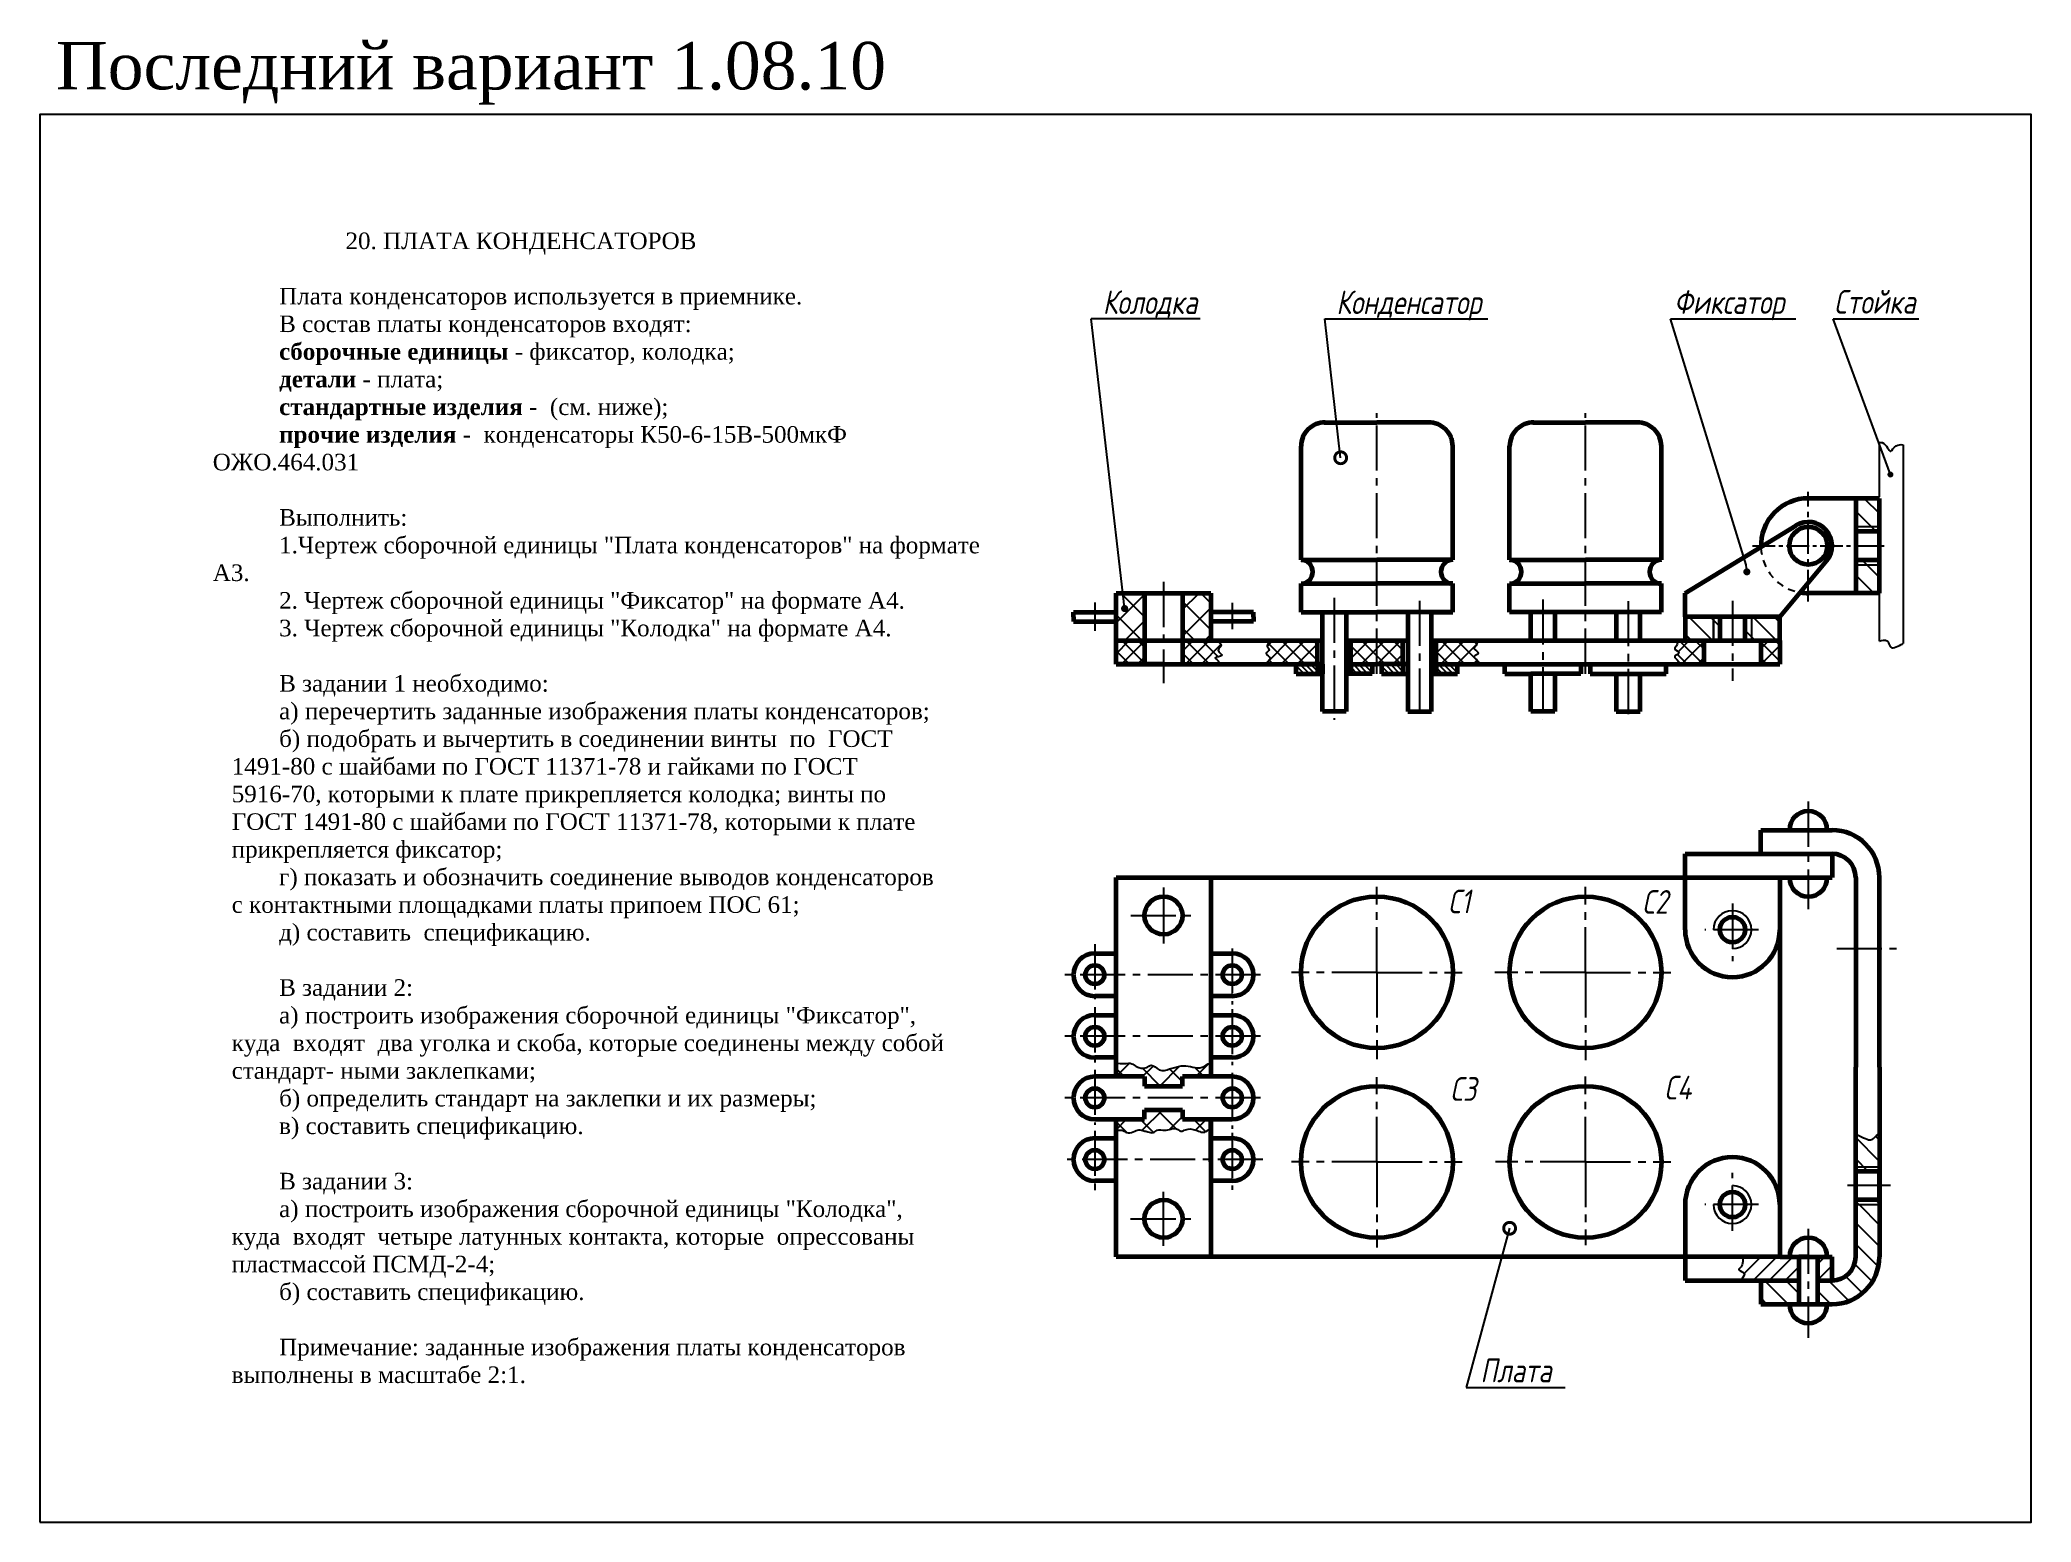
# Model space of a CAD drawing. Header units: millimetres. Extents: x 0 to 420, y 0 to 313.
import ezdxf

# ---------------------------------------------------------------- set-up
doc = ezdxf.new("R2010")
doc.units = ezdxf.units.MM
doc.header["$LTSCALE"] = 0.5
doc.linetypes.add('CENTER2', pattern=[28.575, 19.05, -3.175, 3.175, -3.175])
doc.linetypes.add('HIDDEN', pattern=[1.1, 0.6, -0.5])
doc.layers.get('0').update_dxf_attribs({"linetype": 'CONTINUOUS', "lineweight": 60})
doc.layers.add('Тонкие', color=7, linetype='CONTINUOUS')
doc.styles.get("Standard").update_dxf_attribs({"font": 'isocpeui.ttf', "width": 0.8})
doc.styles.add('стиль1', font='TIMES.TTF')
doc.dimstyles.new('ESKD_standart', dxfattribs={"dimtxt": 5, "dimasz": 5, "dimexe": 2, "dimexo": 0, "dimgap": 1, "dimtad": 1, "dimtoh": 1, "dimdec": 0, "dimzin": 1, "dimdsep": 46, "dimtxsty": 'Standard', "dimcen": 3, "dimdle": 1.25, "dimadec": 0, "dimazin": 0, "dimtfac": 1, "dimtdec": 0, "dimtmove": 0, "dimatfit": 3, "dimldrblk": 'DOT', "dimfxl": 0, "dimtvp": 1.5, "dimtolj": 1, "dimtzin": 1, "dimarcsym": 0})
doc.dimstyles.get("Standard").update_dxf_attribs({"dimtxt": 5, "dimasz": 5, "dimexe": 2, "dimexo": 0, "dimgap": 1.5, "dimtad": 1, "dimdec": 0, "dimzin": 0, "dimtxsty": 'Standard', "dimcen": 5, "dimadec": 0, "dimazin": 0, "dimtfac": 1, "dimtdec": 0, "dimtofl": 0, "dimtmove": 0, "dimatfit": 3, "dimldrblk": 'DOTSMALL', "dimfxl": 0, "dimtolj": 1, "dimtzin": 0, "dimarcsym": 0})
pattern_1 = [(45, (-316.5933, -0.2566), (-1.683798, 1.683798), []), (135, (-316.5933, -0.2566), (-1.683798, -1.683798), [])]

# ---------------------------------------------------------------- blocks, each defined once
blk = doc.blocks.new('_DotSmall')
at = {"color": 0, "linetype": 'ByBlock', "const_width": 0.5}
blk.add_lwpolyline([(-0.0625, 0, 1), (0.0625, 0, 1)], format="xyb", close=True, dxfattribs=at)

msp = doc.modelspace()

# ---------------------------------------------------------------- hatches: boundary and pattern name
at = {"lineweight": -3}
h = msp.add_hatch(dxfattribs=at)
h.set_pattern_fill('ANSI31', angle=90, style=0)
h.set_pattern_definition([(135, (-314.618, -0.5976), (-2.245064, -2.245064), [])])
h.paths.add_polyline_path([(388, 216), (383, 216), (383, 210), (388, 210)])
h.paths.add_polyline_path([(388, 202), (383, 202), (383, 196), (388, 196)])
h.paths.add_polyline_path([(388, 203), (383, 203), (383, 202), (388, 202)])
h.paths.add_polyline_path([(388, 210), (383, 210), (383, 209), (388, 209)])
h = msp.add_hatch(dxfattribs=at)
h.set_pattern_fill('ANSI37', scale=1.25, angle=90, style=0)
h.set_pattern_definition([(135, (-316.5933, -0.2566), (-2.80633, -2.80633), []), (225, (-316.5933, -0.2566), (2.80633, -2.80633), [])])
h.paths.add_polyline_path([(247, 196), (241, 196), (241, 186), (242, 186), (247, 186)])
h.paths.add_polyline_path([(233, 196), (227, 196), (227, 186), (233, 186)])
h.paths.add_polyline_path([(228.84, 192.37, -1), (228.76, 193.12, -1)], flags=16)
h = msp.add_hatch(dxfattribs=at)
h.set_pattern_fill('ANSI31', angle=90, style=0)
h.paths.add_polyline_path([(353, 191), (347, 191), (347, 186), (353, 186)])
h.paths.add_polyline_path([(367, 191), (361, 191), (361, 186), (367, 186)])
h.paths.add_polyline_path([(361, 191), (359.67, 191), (359.67, 186), (361, 186)])
h.paths.add_polyline_path([(354.33, 191), (353, 191), (353, 186), (354.33, 186)])
h = msp.add_hatch(dxfattribs=at)
h.set_pattern_fill('ANSI37', scale=0.75, style=0)
h.paths.add_polyline_path([(233, 186), (227, 186), (227, 181), (233, 181)])
h = msp.add_hatch(dxfattribs=at)
h.set_pattern_fill('ANSI37', scale=0.75, style=0)
edge = h.paths.add_edge_path()
edge.add_spline(control_points=[(248.71, 181), (248.74, 181.15), (248.87, 181.74), (246.92, 182.59), (250.33, 182.55), (247.77, 183.96), (249.63, 184.88), (248.72, 185.48), (248.69, 185.86), (248.68, 186)], knot_values=[0, 0, 0, 0, 0.456427, 1.695088, 3.175473, 4.547047, 5.760752, 6.499375, 6.90698, 6.90698, 6.90698, 6.90698], degree=3, periodic=0)
edge.add_line((248.68, 186), (242, 186))
edge.add_line((242, 186), (241, 186))
edge.add_line((241, 186), (241, 181))
edge.add_line((241, 181), (248.71, 181))
h = msp.add_hatch(dxfattribs=at)
h.set_pattern_fill('ANSI37', scale=0.75, style=0)
edge = h.paths.add_edge_path()
edge.add_line((269.5, 186), (259.28, 186))
edge.add_spline(control_points=[(259.28, 186), (259.41, 185.94), (259.23, 185.32), (258.49, 184.82), (259.77, 184.03), (257.93, 183.19), (260.45, 182.23), (258.51, 181.37), (258.79, 181)], knot_values=[0, 0, 0, 0, 0.428067, 1.330744, 2.131867, 3.175858, 4.540183, 5.935657, 5.935657, 5.935657, 5.935657], degree=3, periodic=0)
edge.add_line((258.79, 181), (269.5, 181))
edge.add_line((269.5, 181), (269.5, 186))
h = msp.add_hatch(dxfattribs=at)
h.set_pattern_fill('ANSI37', scale=0.75, style=0)
h.paths.add_polyline_path([(287.5, 186), (282, 186), (282, 181), (284, 181), (287.5, 181)])
h.paths.add_polyline_path([(282, 186), (276.5, 186), (276.5, 181), (281.5, 181), (281.76, 181), (282, 181)])
h = msp.add_hatch(dxfattribs=at)
h.set_pattern_fill('ANSI37', scale=0.75, style=0)
edge = h.paths.add_edge_path()
edge.add_spline(control_points=[(303.4, 181), (303.56, 181.13), (303.34, 181.96), (301.79, 182.63), (304.19, 183.32), (301.89, 184.29), (303.07, 184.72), (303.18, 185.87), (303.16, 186)], knot_values=[0.235527, 0.235527, 0.235527, 0.235527, 0.85226, 2.17726, 3.308777, 4.57701, 5.749455, 6.24573, 6.24573, 6.24573, 6.24573], degree=3, periodic=0)
edge.add_line((303.16, 186), (294.5, 186))
edge.add_line((294.5, 186), (294.5, 181))
edge.add_line((294.5, 181), (303.18, 181))
edge.add_line((303.18, 181), (303.48, 181.3))
h = msp.add_hatch(dxfattribs=at)
h.set_pattern_fill('ANSI37', scale=0.75, style=0)
h.set_pattern_definition(pattern_1)
edge = h.paths.add_edge_path()
edge.add_line((351, 186), (345.45, 186))
edge.add_spline(control_points=[(345.45, 186), (345.78, 185.84), (345.5, 184.87), (344.78, 183.92), (346.22, 183.4), (344.89, 182.73), (345.5, 181.97), (346.08, 181.1), (345.78, 181)], knot_values=[0, 0, 0, 0, 1.104396, 2.100013, 2.925266, 3.788481, 4.654465, 5.596463, 5.596463, 5.596463, 5.596463], degree=3, periodic=0)
edge.add_line((345.78, 181), (351, 181))
edge.add_line((351, 181), (351, 186))
h = msp.add_hatch(dxfattribs=at)
h.set_pattern_fill('ANSI37', scale=0.75, style=0)
h.set_pattern_definition(pattern_1)
h.paths.add_polyline_path([(363, 181), (367, 181), (367, 186), (363, 186)])
h = msp.add_hatch(dxfattribs=at)
h.set_pattern_fill('ANSI31', scale=0.25, angle=90, style=0)
h.paths.add_polyline_path([(269.5, 181), (265.5, 181), (265, 181), (265, 179), (269.5, 179)])
h.paths.add_polyline_path([(281, 181), (276.5, 181), (276.5, 179), (281, 179)])
h.paths.add_polyline_path([(287.5, 181), (283, 181), (283, 179), (287.5, 179)])
h.paths.add_polyline_path([(299, 181), (294.5, 181), (294.5, 179), (299, 179)])
h = msp.add_hatch(dxfattribs=at)
h.set_pattern_fill('ANSI37', scale=1.25, angle=90, style=0)
h.set_pattern_definition([(135, (-316.5933, -0.5648), (-2.80633, -2.80633), []), (225, (-316.5933, -0.5648), (2.80633, -2.80633), [])])
edge = h.paths.add_edge_path()
edge.add_spline(control_points=[(247, 96.66), (246.7, 97.01), (244.67, 95.13), (242.61, 96.47), (240.08, 96.19), (238.34, 95.64), (236.1, 94.89), (234.68, 96.87), (233.12, 95.53), (231.52, 95.83), (230.09, 97.01), (229.26, 96.68), (227.28, 96.8), (227, 96.83)], knot_values=[0.520889, 0.520889, 0.520889, 0.520889, 1.895593, 5.908546, 7.184789, 9.377503, 11.574488, 13.498682, 14.65349, 16.795292, 17.892724, 19.695875, 20.696772, 20.696772, 20.696772, 20.696772], degree=3, periodic=0)
edge.add_line((227, 96.83), (227, 94))
edge.add_line((227, 94), (233, 94))
edge.add_line((233, 94), (233, 92))
edge.add_line((233, 92), (241, 92))
edge.add_line((241, 92), (241, 94))
edge.add_line((241, 94), (247, 94))
edge.add_line((247, 94), (247, 96.66))
edge = h.paths.add_edge_path()
edge.add_line((233, 87), (233, 85))
edge.add_line((233, 85), (227, 85))
edge.add_line((227, 85), (227, 82.73))
edge.add_spline(control_points=[(227, 82.73), (227.23, 82.74), (228.63, 82.75), (229.16, 81.98), (230.64, 82.27), (231.7, 82.97), (232.8, 82.58), (233.76, 82.34), (234.82, 81.98), (235.79, 83), (237.58, 82.3), (239.35, 83.55), (240.64, 82.25), (242.01, 83.12), (243.82, 82.88), (245.63, 81.8), (246.69, 83.04), (247, 82.84)], knot_values=[0.401351, 0.401351, 0.401351, 0.401351, 1.214993, 2.335201, 3.745849, 4.967587, 6.049484, 6.952354, 8.08591, 9.017402, 10.63, 13.151304, 14.177425, 15.176756, 17.385099, 19.527599, 20.657534, 20.657534, 20.657534, 20.657534], degree=3, periodic=0)
edge.add_line((247, 82.84), (247, 85))
edge.add_line((247, 85), (241, 85))
edge.add_line((241, 85), (241, 87))
edge.add_line((241, 87), (233, 87))
h = msp.add_hatch(dxfattribs=at)
h.set_pattern_fill('ANSI31', angle=90, style=0)
h.set_pattern_definition([(135, (-316.5933, -0.5648), (-2.245064, -2.245064), [])])
edge = h.paths.add_edge_path()
edge.add_line((388, 80.78), (387.28, 81.51))
edge.add_spline(control_points=[(387.28, 81.51), (386.95, 81.23), (386.31, 80.51), (385.92, 82.55), (384.23, 80.29), (384.42, 82.24), (383.14, 82.15), (383, 82.13)], knot_values=[0.256139, 0.256139, 0.256139, 0.256139, 1.25106, 2.245468, 3.708237, 4.953445, 5.470605, 5.470605, 5.470605, 5.470605], degree=3, periodic=0)
edge.add_line((383, 82.13), (383, 75))
edge.add_line((383, 75), (388, 75))
edge.add_line((388, 75), (388, 80.78))
h.paths.add_polyline_path([(388, 75), (383, 75), (383, 74), (388, 74)])
h.paths.add_polyline_path([(388, 68), (383, 68), (383, 67), (388, 67)])
h = msp.add_hatch(dxfattribs=at)
h.set_pattern_fill('ANSI31', angle=90, style=0)
h.set_pattern_definition([(135, (-316.562, -0.5648), (-2.245064, -2.245064), [])])
h.paths.add_polyline_path([(388.03, 67), (383.03, 67), (383.03, 56, -0.414214), (378.03, 51), (375.03, 51), (375.03, 46), (378.03, 46, 0.414214), (388.03, 56)])
h.paths.add_polyline_path([(371.03, 51), (363.04, 51), (363.04, 46), (371.03, 46)])
h = msp.add_hatch(dxfattribs=at)
h.set_pattern_fill('ANSI31', scale=0.75, style=0)
h.set_pattern_definition([(45, (-316.562, -0.5648), (-1.683798, 1.683798), [])])
edge = h.paths.add_edge_path()
edge.add_line((371, 51), (371, 56))
edge.add_line((371, 56), (367.03, 56))
edge.add_line((367.03, 56), (359.12, 56))
edge.add_spline(control_points=[(359.12, 56), (359.18, 55.68), (359.37, 53.89), (357.51, 53.17), (360.46, 52.63), (358.68, 51.22), (359.09, 51)], knot_values=[0.557564, 0.557564, 0.557564, 0.557564, 1.716001, 3.003571, 4.500702, 5.902278, 5.902278, 5.902278, 5.902278], degree=3, periodic=0)
edge.add_line((359.09, 51), (371, 51))
h.paths.add_polyline_path([(378, 56), (375, 56), (375, 51), (378, 51)])

# ---------------------------------------------------------------- linework, layer by layer
at = {"color": 7, "lineweight": -3}
for p, q in [((228.63, 194.24), (221.76, 253.88)), ((244.71, 253.88), (221.76, 253.88)), ((359.87, 201.98), (343.95, 253.88)), ((343.95, 253.88), (370.34, 253.88)), ((388, 216.34), (388, 227.82)), ((393, 227.29), (393, 185.35)), ((388, 210), (383, 210)), ((383, 202), (388, 202)), ((222.5, 194.03), (222.5, 188.04)), ((251.5, 193.97), (251.5, 188.42)), ((388, 185.89), (388, 196.34)), ((353, 191), (353, 186)), ((353, 186), (353, 191)), ((361, 191), (361, 186)), ((237, 133.93), (237, 122.07)), ((383, 75), (388, 75)), ((237, 58.33), (237, 69.67)), ((383, 67), (388, 67))]:
    msp.add_line(p, q, dxfattribs=at)
at = {"color": 7, "lineweight": 60}
for p, q in [((270.91, 232), (282, 232)), ((293.09, 232), (282, 232)), ((314.91, 232), (326, 232)), ((337.09, 232), (326, 232)), ((266, 203), (266, 227)), ((298, 203), (298, 227)), ((310, 203), (310, 227)), ((342, 203), (342, 227)), ((388, 216), (373, 216)), ((383, 216), (383, 196)), ((388, 196), (388, 216)), ((347, 196), (370.4, 210.27)), ((388, 209), (383, 209)), ((383, 209), (383, 203)), ((388, 209), (388, 210)), ((388, 206), (388, 209)), ((266, 203), (282, 203)), ((298, 203), (282, 203)), ((310, 203), (326, 203)), ((342, 203), (326, 203)), ((367, 191), (376.84, 202.8)), ((383, 203), (388, 203)), ((383, 203), (383, 202)), ((266, 198), (282, 198)), ((266, 192), (266, 198)), ((298, 198), (282, 198)), ((298, 192), (298, 198)), ((310, 198), (326, 198)), ((310, 192), (310, 198)), ((342, 198), (326, 198)), ((342, 192), (342, 198)), ((227, 186), (227, 196)), ((227, 196), (247, 196)), ((233, 196), (233, 181)), ((241, 196), (241, 181)), ((247, 196), (247, 186)), ((347, 191), (347, 196)), ((388, 196), (373, 196)), ((218, 191), (218, 192)), ((218, 192), (227, 192)), ((218, 191), (218, 190)), ((218, 190), (227, 190)), ((256, 192), (247, 192)), ((256, 190), (247, 190)), ((256, 191), (256, 192)), ((256, 191), (256, 190)), ((266, 192), (282, 192)), ((270.5, 171), (270.5, 192)), ((275.5, 192), (275.5, 171)), ((289, 192), (282, 192)), ((298, 192), (282, 192)), ((288.5, 192), (288.5, 171)), ((293.5, 171), (293.5, 192)), ((294, 192), (298, 192)), ((342, 192), (310, 192)), ((314.5, 186), (314.5, 192)), ((319.5, 192), (319.5, 186)), ((332.5, 192), (332.5, 186)), ((337.5, 186), (337.5, 192)), ((347, 191), (347, 186)), ((361, 191), (347, 191)), ((354.33, 191), (354.33, 186)), ((359.67, 186), (359.67, 191)), ((367, 191), (361, 191)), ((367, 186), (367, 191)), ((227, 181), (227, 186)), ((227, 186), (242, 186)), ((242, 186), (270.5, 186)), ((269.5, 181), (269.5, 186)), ((275.5, 186), (288.5, 186)), ((276.5, 181), (276.5, 186)), ((287.5, 181), (287.5, 186)), ((293.5, 186), (319.5, 186)), ((294.5, 181), (294.5, 186)), ((319.5, 186), (337.5, 186)), ((319.5, 186), (332.5, 186)), ((337.5, 186), (353, 186)), ((351, 181), (351, 186)), ((353, 186), (367, 186)), ((363, 186), (363, 181)), ((367, 186), (367, 181)), ((227, 181), (269.5, 181)), ((227, 181), (269.5, 181)), ((237, 181), (227, 181)), ((237, 181), (227, 181)), ((231.96, 181), (232, 181.04)), ((265, 179), (265, 181)), ((270.5, 181), (265.5, 181)), ((270.5, 181), (266, 181)), ((270.5, 181), (268.5, 181)), ((270.26, 181), (269.26, 181)), ((269.5, 181), (269.5, 179)), ((270.5, 181), (270.5, 179)), ((270.5, 181), (270.5, 179)), ((275.5, 181), (280, 181)), ((275.5, 181), (280, 181)), ((275.5, 181), (277.5, 181)), ((275.5, 181), (281.76, 181)), ((275.5, 181), (276.26, 181)), ((275.5, 181), (281.5, 181)), ((275.5, 181), (281.5, 181)), ((275.5, 181), (275.5, 179)), ((275.5, 181), (275.5, 179)), ((276.5, 181), (276.5, 179)), ((280, 181), (282, 181)), ((281, 181), (281, 179)), ((284, 181), (282, 181)), ((288.5, 181), (282.24, 181)), ((283, 181), (283, 179)), ((288.5, 181), (284, 181)), ((288.5, 181), (284, 181)), ((288.5, 181), (286.5, 181)), ((287.5, 181), (287.5, 179)), ((288.5, 181), (288.5, 179)), ((288.5, 181), (288.5, 179)), ((293.5, 181), (337.5, 181)), ((293.5, 181), (293.5, 179)), ((293.5, 181), (293.5, 179)), ((294.5, 181), (294.5, 179)), ((299, 179), (299, 181)), ((303.18, 181), (303.48, 181.3)), ((309, 179), (309, 181)), ((325, 181), (325, 179)), ((327, 181), (327, 179)), ((337.5, 181), (367, 181)), ((343, 179), (343, 181)), ((265, 179), (270.5, 179)), ((281, 179), (275.5, 179)), ((283, 179), (288.5, 179)), ((293.5, 179), (299, 179)), ((309, 179), (314.5, 179)), ((314.5, 171), (314.5, 179)), ((325, 179), (314.5, 179)), ((319.5, 179), (319.5, 171)), ((327, 179), (337.5, 179)), ((332.5, 179), (332.5, 171)), ((337.5, 171), (337.5, 179)), ((337.5, 179), (343, 179)), ((275.5, 171), (270.5, 171)), ((288.5, 171), (293.5, 171)), ((319.5, 171), (314.5, 171)), ((332.5, 171), (337.5, 171)), ((363, 141), (363, 146)), ((363, 146), (378.03, 146)), ((347, 136), (347, 141)), ((347.03, 141), (378.03, 141)), ((378, 141), (378, 136)), ((227, 136), (367.03, 136)), ((227, 94), (227, 136)), ((247, 136), (247, 94)), ((347, 125), (347, 136)), ((367, 136), (367, 56)), ((367.03, 136), (378, 136)), ((383, 136), (383, 96)), ((388, 96), (388, 136)), ((227, 120), (227, 128)), ((222.5, 120), (227, 120)), ((247, 120), (251.5, 120)), ((247, 116), (247, 102.7)), ((227, 111), (222.5, 111)), ((251.5, 111), (247, 111)), ((222.5, 107), (227, 107)), ((247, 107), (251.5, 107)), ((227, 98), (222.5, 98)), ((251.5, 98), (247, 98)), ((233, 94), (222.5, 94)), ((233, 94), (233, 92)), ((251.5, 94), (241, 94)), ((241, 92), (241, 94)), ((383, 56), (383, 96)), ((388, 96), (388, 56)), ((233, 92), (241, 92)), ((222.5, 85), (233, 85)), ((227, 56), (227, 85)), ((233, 85), (233, 87)), ((233, 87), (241, 87)), ((241, 87), (241, 85)), ((241, 85), (251.5, 85)), ((247, 85), (247, 56)), ((247, 76), (247, 84.8)), ((222.5, 81), (227, 81)), ((247, 81), (251.5, 81)), ((227, 72), (222.5, 72)), ((251.5, 72), (247, 72)), ((383, 74), (383, 75)), ((388, 74), (383, 74)), ((388, 71), (388, 74)), ((388, 68), (383, 68)), ((388, 68), (388, 71)), ((347, 67), (347, 56)), ((367.03, 56), (227, 56)), ((347, 56), (347, 51)), ((367.03, 56), (378, 56)), ((373, 56), (371, 56)), ((371, 56), (371, 46)), ((375, 46), (375, 56)), ((378, 51), (378, 56)), ((347.03, 51), (371.03, 51)), ((363, 51), (363, 46)), ((375, 51), (378, 51)), ((363, 46), (378.03, 46)), ((371, 46), (375, 46))]:
    msp.add_line(p, q, dxfattribs=at)
at = {"color": 7, "linetype": 'CENTER2', "lineweight": -3}
for p, q in [((282, 179), (282, 234)), ((326, 179), (326, 234)), ((237, 198.38), (237, 177.03)), ((273, 195.04), (273, 169.26)), ((291, 194.39), (291, 169.26)), ((317, 194.66), (317, 169.26)), ((335, 194.31), (335, 169.26)), ((357, 194.4), (357, 177.53)), ((373, 152.01), (373, 129.33)), ((282, 116), (282, 134.05)), ((326, 116), (326, 134.04)), ((357, 130.51), (357, 118.33)), ((230.09, 128), (243.91, 128)), ((222.5, 121.94), (222.5, 110.31)), ((362.52, 125), (351.18, 125)), ((251.5, 121.03), (251.5, 109.22)), ((378.98, 121), (391.59, 121)), ((257.49, 115.5), (215.98, 115.5)), ((282, 116), (264, 116)), ((282, 116), (282, 97.65)), ((282, 116), (300, 116)), ((326, 116), (306.9, 116)), ((326, 116), (326, 97.48)), ((326, 116), (344, 116)), ((222.5, 108.64), (222.5, 97.01)), ((251.5, 108.23), (251.5, 96.42)), ((257.49, 102.5), (215.98, 102.5)), ((222.5, 95.44), (222.5, 83.81)), ((251.5, 94.83), (251.5, 83.02)), ((282, 76), (282, 93.9)), ((326, 76), (326, 94.03)), ((257.49, 89.5), (215.98, 89.5)), ((222.5, 82.57), (222.5, 70.05)), ((251.5, 82.11), (251.5, 70.13)), ((257.97, 76.5), (216.31, 76.5)), ((282, 76), (264, 76)), ((282, 76), (282, 57.96)), ((282, 76), (300, 76)), ((326, 76), (307.04, 76)), ((326, 76), (326, 58.44)), ((326, 76), (344, 76)), ((357, 61.49), (357, 73.67)), ((390.36, 71), (381.24, 71)), ((230.05, 64), (243.95, 64)), ((362.52, 67), (351.18, 67)), ((373, 61.9), (373, 38.86))]:
    msp.add_line(p, q, dxfattribs=at)
at = {"color": 7, "linetype": 'CENTER2', "lineweight": -3, "ltscale": 0.7}
msp.add_line((373, 194.27), (373, 217.39), dxfattribs=at)
at = {"color": 7, "linetype": 'CENTER2', "lineweight": -3, "ltscale": 0.5}
msp.add_line((361.24, 206), (389.29, 206), dxfattribs=at)
at = {"color": 0, "lineweight": -2}
for p, q in [((359.95, 201.24), (359.87, 201.98)), ((228.71, 193.49), (228.63, 194.24))]:
    msp.add_line(p, q, dxfattribs=at)
at = {"color": 7, "lineweight": -3}
msp.add_lwpolyline([(0, 0), (420, 0), (420, 297), (0, 297)], close=True, dxfattribs=at)
at = {"color": 0, "const_width": 0.75}
for points in [[(359.99, 200.86, 1), (360.08, 200.12, 1)], [(228.76, 193.12, 1), (228.84, 192.37, 1)]]:
    msp.add_lwpolyline(points, format="xyb", close=True, dxfattribs=at)
at = {"color": 7, "lineweight": 60}
for centre, radius in [((373, 206), 4), ((237, 128), 4), ((282, 116), 16), ((326, 116), 16), ((357, 125), 2.67), ((222.5, 115.5), 2), ((251.5, 115.5), 2), ((222.5, 102.5), 2), ((251.5, 102.5), 2), ((222.5, 89.5), 2), ((251.5, 89.5), 2), ((282, 76), 16), ((326, 76), 16), ((222.5, 76.5), 2), ((251.5, 76.5), 2), ((237, 64), 4), ((357, 67), 2.67)]:
    msp.add_circle(centre, radius, dxfattribs=at)
for centre, radius, start, end in [((271, 227), 5, 89.0128, 180), ((293, 227), 5, 0, 90.9872), ((315, 227), 5, 89.0128, 180), ((337, 227), 5, 0, 90.9872), ((373, 206), 10, 89.9999, 181.9828), ((373, 206), 5, 320.9691, 121.9828), ((373, 206), 5, 320.17, 121.3775), ((266, 200.5), 2.5, 270, 90), ((298, 200.5), 2.5, 90, 270), ((310, 200.5), 2.5, 270, 90), ((342, 200.5), 2.5, 90, 270), ((373, 206), 10, 260.9691, 269.9999), ((373, 146), 4, 0, 180), ((378, 136), 10, 0, 90), ((378, 136), 5, 0, 90), ((373, 136), 4, 180, 0), ((357, 125), 10, 180, 0), ((222.5, 115.5), 4.5, 90, 270), ((251.5, 115.5), 4.5, 270, 90), ((222.5, 102.5), 4.5, 90, 270), ((251.5, 102.5), 4.5, 270, 90), ((222.5, 89.5), 4.5, 90, 270), ((251.5, 89.5), 4.5, 270, 90), ((222.5, 76.5), 4.5, 90, 270), ((251.5, 76.5), 4.5, 270, 90), ((357, 67), 10, 0, 180), ((373, 56), 4, 0, 180), ((378, 56), 10, 270, 0), ((378, 56), 5, 270, 0), ((373, 46), 4, 180, 0)]:
    msp.add_arc(centre, radius, start, end, dxfattribs=at)
at = {"color": 7, "linetype": 'HIDDEN', "lineweight": -3, "ltscale": 5}
msp.add_arc((373, 206), 10, 181.9828, 260.9691, dxfattribs=at)
at = {"color": 7, "lineweight": -3}
for centre, start, end in [((357, 125), 270, 180), ((357, 67), 180, 90)]:
    msp.add_arc(centre, 4, start, end, dxfattribs=at)
for points, knots in [([(388, 227.82), (388.21, 227.83), (389.53, 227.69), (390.19, 224.86), (391.16, 227.27), (392.46, 227.37), (393, 227.29)], [3.543016, 3.543016, 3.543016, 3.543016, 4.002581, 6.532521, 8.146654, 9.269006, 9.269006, 9.269006, 9.269006]), ([(388, 185.89), (388, 185.89), (390.31, 186.61), (389.66, 183.45), (392.62, 185.2), (393, 185.35)], [0, 0, 0, 0, 1.093646, 3.269826, 5.149213, 5.149213, 5.149213, 5.149213])]:
    msp.add_open_spline(points, degree=3, knots=knots, dxfattribs=at)
at = {"color": 7, "lineweight": -3, "end_tangent": (-0.196268, -0.98055)}
msp.add_spline([(248.68, 186), (248.76, 185.6), (249.18, 184.99), (248.53, 183.97), (249.3, 182.83), (247.89, 182.37), (248.72, 181.46), (248.71, 181)], degree=3, dxfattribs=at)
at = {"color": 7, "lineweight": -3}
for points, start_tangent, end_tangent in [([(259.28, 186), (259.26, 185.57), (258.84, 184.77), (259.3, 184.11), (258.67, 183.28), (259.51, 182.2), (258.79, 181)], (0.894572, -0.446924), (0.607757, -0.794123)), ([(303.1, 186), (303.07, 185.27), (302.51, 184.23), (303.41, 183.34), (302.51, 182.65), (303.34, 181.61), (303.4, 181)], (0.447505, 0.894282), (-0.781113, -0.62439)), ([(345.39, 186), (345.36, 185.27), (344.81, 184.23), (345.71, 183.34), (344.81, 182.65), (345.64, 181.61), (345.69, 181)], (0.447505, 0.894282), (-0.781113, -0.62439)), ([(227, 96.85), (228.52, 96.76), (230.32, 96.72), (231.26, 96.14), (233.39, 95.92), (234.43, 96.4), (236.1, 95.44), (238.29, 95.62), (240.41, 96.2), (241.68, 96.3), (245.69, 96.24), (247, 96.66)], (-0.999902, 0.014006), (0.651091, -0.758999)), ([(227, 82.71), (228.21, 82.67), (229.23, 82.2), (230.63, 82.37), (231.78, 82.79), (232.84, 82.58), (233.71, 82.34), (234.83, 82.2), (235.64, 82.67), (237.25, 82.67), (239.76, 82.96), (240.67, 82.5), (241.62, 82.79), (243.83, 82.71), (245.95, 82.41), (247, 82.84)], (-0.999985, -0.00551), (0.832255, -0.554393)), ([(383, 82.12), (384.22, 81.32), (386.71, 80.93), (388, 81.75)], (-0.996551, -0.08298), (0.848189, -0.529694)), ([(359.09, 56), (359.06, 54.28), (358.31, 53.24), (359.51, 52.34), (359.09, 51)], (-0.117911, 0.993024), (0.882509, -0.470295))]:
    msp.add_spline(points, degree=3, dxfattribs=dict(at, start_tangent=start_tangent, end_tangent=end_tangent))

# ---------------------------------------------------------------- texts
at = {"color": 1, "lineweight": -3, "style": 'стиль1'}
msp.add_text('Последний вариант 1.08.10', height=10, dxfattribs=at).set_placement((3.42, 302.28))
at = {"lineweight": -3, "width": 0.8}
for s, p in [('Колодка', (224.19, 254.89)), ('Конденсатор', (273.45, 254.87)), ('Фиксатор', (344.66, 254.91)), ('Стойка', (378.44, 254.96)), ('Плата', (303.83, 29.51))]:
    msp.add_text(s, height=5, dxfattribs=at).set_placement(p)
at = {"color": 7, "lineweight": -3, "width": 0.8}
for s, p in [('С1', (297.04, 128.46)), ('С2', (337.97, 128.36)), ('С3', (297.48, 88.89)), ('С4', (342.63, 89.17))]:
    msp.add_text(s, height=5, dxfattribs=at).set_placement(p)
at = {"color": 7, "insert": (36.47, 277.91), "char_height": 3.5, "width": 154.5287, "attachment_point": 1, "style": 'стиль1'}
msp.add_mtext('{\\fTimes New Roman|b0|i0|c204|p18;^I^I^I^I\\P^I^I20. ПЛАТА КОНДЕНСАТОРОВ^I\\P\\P^IПлата конденсаторов используется в приемнике.\\P^IВ состав} {\\fTimes New Roman|b0|i0|c204|p18;платы конденсаторов входят:\\P^I\\fTimes New Roman|b1|i0|c204|p18;сборочные единицы\\fTimes New Roman|b0|i0|c204|p18; - фиксатор, колодка;\\P^I\\fTimes New Roman|b1|i0|c204|p18;детали\\fTimes New Roman|b0|i0|c204|p18; - плата;\\P^I\\fTimes New Roman|b1|i0|c204|p18;стандартные изделия \\fTimes New Roman|b0|i0|c204|p18;-  (см. ниже);\\P\\fTimes New Roman|b1|i0|c204|p18;\\C256;^Iпрочие изделия \\fTimes New Roman|b0|i0|c204|p18;-  конденсаторы К50-6-15В-500мкФ ОЖО.464.031\\C7;\\P\\P^IВыполнить:\\P^I1.Чертеж сборочной единицы "Плата конденсаторов" на формате А3.\\P^I2. Чертеж сборочной единицы "Фиксатор" на формате А4.\\P^I3. Чертеж сборочной единицы "Колодка" на формате А4.\\P\\P^IВ задании 1 необходимо:\\P^Iа) перечертить заданные изображения} {\\fTimes New Roman|b0|i0|c204|p18;платы конденсаторов;\\P\\pi-4,l4;^Iб) подобрать и вычертить в соединении винты  по  ГОСТ 1491-80 с шайбами по ГОСТ 11371-78 и гайками по ГОСТ 5916-70, которыми \\C256;к плате прикрепляется \\C7;колодка; винты по   ГОСТ 1491-80 \\C256;с шайбами по ГОСТ 11371-78, которыми к плате прикрепляется фиксатор\\C7;;\\P^Iг) показать и обозначить соединение выводов конденсаторов с контактными площадками платы припоем ПОС 61;\\P\\pi0,l0;^Iд) составить  спецификацию.\\P\\P^IВ задании 2:\\P\\pi-4,l4;^Iа) построить изображения сборочной единицы "Фиксатор", куда  входят  два уголка и скоба, которые соединены между собой стандарт- ными заклепками; \\P\\pi0,l0;^Iб) определить стандарт на заклепки и их размеры;\\P^Iв) составить спецификацию.\\P\\P^IВ задании 3:\\P\\pi-4,l4;^Iа) построить изображения сборочной единицы "Колодка", куда  входят  четыре латунных контакта, которые  опрессованы  пластмассой ПСМД-2-4;\\P\\pi0,l0;^Iб) составить спецификацию.\\P^I\\P\\pi-4,l4;^IПримечание: заданные изображения платы конденсаторов выполнены в масштабе 2:1.\\P\\pi0,l0;^I^I^I}', dxfattribs=at)

# ---------------------------------------------------------------- leaders
at = {"color": 7, "lineweight": -3}
for points, dimstyle, override in [([(390.31, 221.02), (378.21, 253.88), (396.29, 253.88)], 'ESKD_standart', {"dimgap": 1, "dimtad": 0, "dimldrblk": 'DotSmall'}), ([(310, 62), (300.82, 28.41), (321.74, 28.41)], 'Standard', {"dimgap": 1.5, "dimtad": 0})]:
    msp.add_leader(points, dimstyle=dimstyle, override=override, dxfattribs=at)
at = {"layer": 'Тонкие', "color": 7, "lineweight": -3}
msp.add_leader([(274.36, 224.56), (271.02, 253.88), (305.41, 253.88)], dimstyle='Standard', override={"dimgap": 1.5, "dimtad": 0}, dxfattribs=at)

doc.saveas('drawing.dxf')
